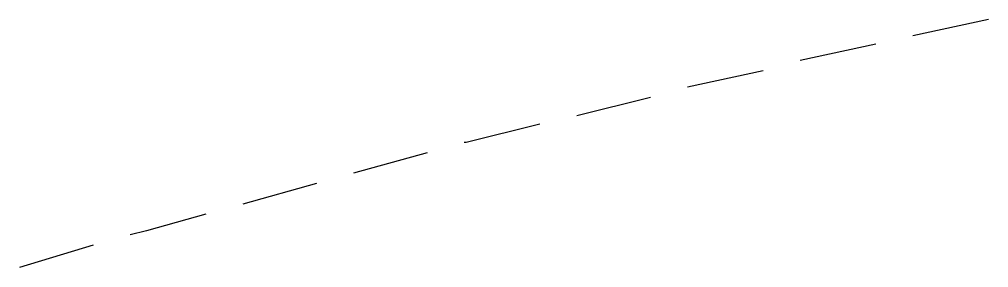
# Model space of a CAD drawing. Header units: feet. Extents: x -84 to 198, y -22 to 181.
# Drawn here: x 66.45 to 72.76, y 156.5 to 158.11 of the extents above; entities that cross this region are included whole.
import ezdxf

# ---------------------------------------------------------------- set-up
doc = ezdxf.new("R2010")
doc.units = ezdxf.units.FT
doc.layers.add('A-LINEA', color=7, linetype='CONTINUOUS')

msp = doc.modelspace()

# ---------------------------------------------------------------- linework, layer by layer
at = {"layer": 'A-LINEA'}
for p, q in [((72.76, 158.1111), (72.2667, 158.0044)), ((72.0267, 157.9511), (71.5333, 157.8444)), ((71.2933, 157.7778), (70.8, 157.6711)), ((70.56, 157.6044), (70.08, 157.4844)), ((69.1067, 157.2444), (68.6267, 157.1111)), ((68.3867, 157.0444), (67.9067, 156.9111)), ((66.9333, 156.6444), (66.4533, 156.4978))]:
    msp.add_line(p, q, dxfattribs=at)
for points in [[(69.84, 157.4311), (69.36, 157.3111), (69.3467, 157.3111)], [(67.6667, 156.8444), (67.28, 156.7378), (67.1733, 156.7111)]]:
    msp.add_lwpolyline(points, dxfattribs=at)

doc.saveas('drawing.dxf')
